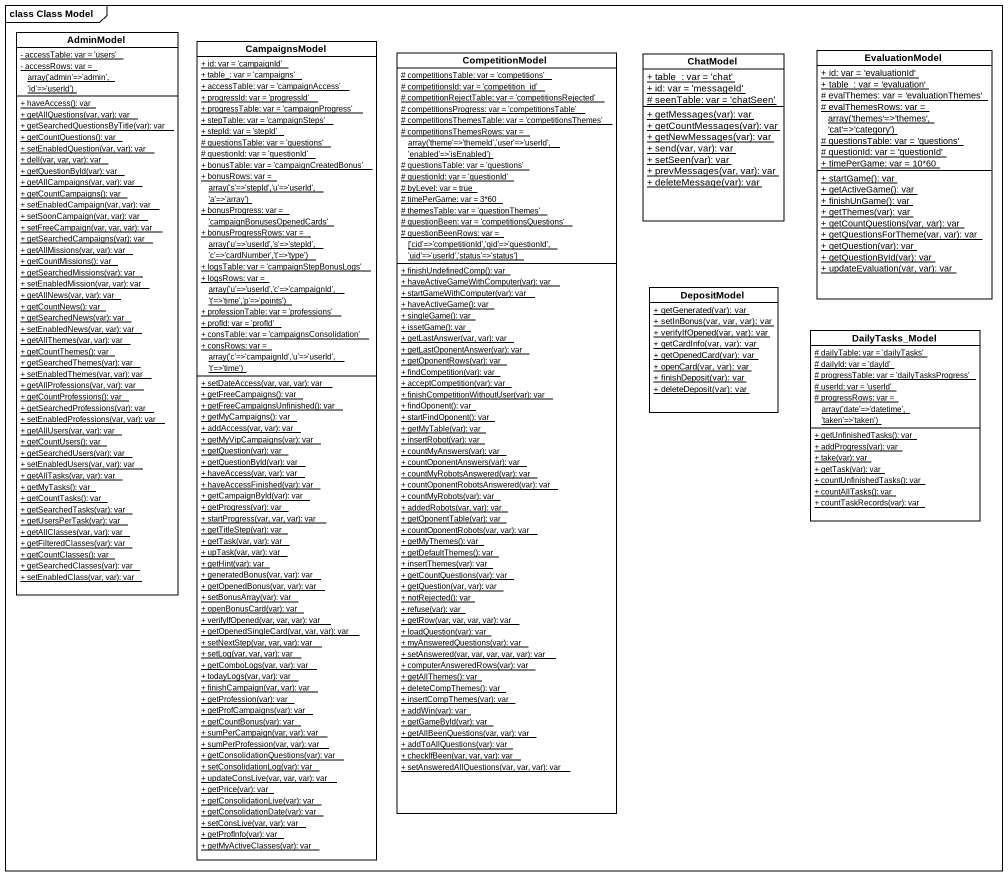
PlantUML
@startuml
mainframe class Class Model
hide circle
hide empty members
skinparam classAttributeIconSize 0
class AdminModel {
  {static} - accessTable: var = 'users'
  {static} {field} - accessRows: var = array('admin'=>'admin','id'=>'userId')
  {static} + haveAccess(): var
  {static} + getAllQuestions(var, var): var
  {static} + getSearchedQuestionsByTitle(var): var
  {static} + getCountQuestions(): var
  {static} + setEnabledQuestion(var, var): var
  {static} + dell(var, var, var): var
  {static} + getQuestionById(var): var
  {static} + getAllCampaigns(var, var): var
  {static} + getCountCampaigns(): var
  {static} + setEnabledCampaign(var, var): var
  {static} + setSoonCampaign(var, var): var
  {static} + setFreeCampaign(var, var, var): var
  {static} + getSearchedCampaigns(var): var
  {static} + getAllMissions(var, var): var
  {static} + getCountMissions(): var
  {static} + getSearchedMissions(var): var
  {static} + setEnabledMission(var, var): var
  {static} + getAllNews(var, var): var
  {static} + getCountNews(): var
  {static} + getSearchedNews(var): var
  {static} + setEnabledNews(var, var): var
  {static} + getAllThemes(var, var): var
  {static} + getCountThemes(): var
  {static} + getSearchedThemes(var): var
  {static} + setEnabledThemes(var, var): var
  {static} + getAllProfessions(var, var): var
  {static} + getCountProfessions(): var
  {static} + getSearchedProfessions(var): var
  {static} + setEnabledProfessions(var, var): var
  {static} + getAllUsers(var, var): var
  {static} + getCountUsers(): var
  {static} + getSearchedUsers(var): var
  {static} + setEnabledUsers(var, var): var
  {static} + getAllTasks(var, var): var
  {static} + getMyTasks(): var
  {static} + getCountTasks(): var
  {static} + getSearchedTasks(var): var
  {static} + getUsersPerTask(var): var
  {static} + getAllClasses(var, var): var
  {static} + getFilteredClasses(var): var
  {static} + getCountClasses(): var
  {static} + getSearchedClasses(var): var
  {static} + setEnabledClass(var, var): var
}
class CampaignsModel {
  {static} + id: var = 'campaignId'
  {static} + table_: var = 'campaigns'
  {static} + accessTable: var = 'campaignAccess'
  {static} + progressId: var = 'progressId'
  {static} + progressTable: var = 'campaignProgress'
  {static} + stepTable: var = 'campaignSteps'
  {static} + stepId: var = 'stepId'
  {static} # questionsTable: var = 'questions'
  {static} # questionId: var = 'questionId'
  {static} + bonusTable: var = 'campaignCreatedBonus'
  {static} {field} + bonusRows: var = array('s'=>'stepId','u'=>'userId','a'=>'array')
  {static} + bonusProgress: var = 'campaignBonusesOpenedCards'
  {static} {field} + bonusProgressRows: var = array('u'=>'userId','s'=>'stepId','c'=>'cardNumber','t'=>'type')
  {static} + logsTable: var = 'campaignStepBonusLogs'
  {static} {field} + logsRows: var = array('u'=>'userId','c'=>'campaignId','t'=>'time','p'=>'points')
  {static} + professionTable: var = 'professions'
  {static} + profId: var = 'profId'
  {static} + consTable: var = 'campaignsConsolidation'
  {static} {field} + consRows: var = array('c'=>'campaignId','u'=>'userId','t'=>'time')
  {static} + setDateAccess(var, var, var): var
  {static} + getFreeCampaigns(): var
  {static} + getFreeCampaignsUnfinished(): var
  {static} + getMyCampaigns(): var
  {static} + addAccess(var, var): var
  {static} + getMyVipCampaigns(var): var
  {static} + getQuestion(var): var
  {static} + getQuestionById(var): var
  {static} + haveAccess(var, var): var
  {static} + haveAccessFinished(var): var
  {static} + getCampaignById(var): var
  {static} + getProgress(var): var
  {static} + startProgress(var, var, var): var
  {static} + getTitleStep(var): var
  {static} + getTask(var, var): var
  {static} + upTask(var, var): var
  {static} + getHint(var): var
  {static} + generatedBonus(var, var): var
  {static} + getOpenedBonus(var, var): var
  {static} + setBonusArray(var): var
  {static} + openBonusCard(var): var
  {static} + verifyIfOpened(var, var, var): var
  {static} + getOpenedSingleCard(var, var, var): var
  {static} + setNextStep(var, var, var): var
  {static} + setLog(var, var, var): var
  {static} + getComboLogs(var, var): var
  {static} + todayLogs(var, var): var
  {static} + finishCampaign(var, var): var
  {static} + getProfession(var): var
  {static} + getProfCampaigns(var): var
  {static} + getCountBonus(var): var
  {static} + sumPerCampaign(var, var): var
  {static} + sumPerProfession(var, var): var
  {static} + getConsolidationQuestions(var): var
  {static} + setConsolidationLog(var): var
  {static} + updateConsLive(var, var, var): var
  {static} + getPrice(var): var
  {static} + getConsolidationLive(var): var
  {static} + getConsolidationDate(var): var
  {static} + setConsLive(var, var): var
  {static} + getProfInfo(var): var
  {static} + getMyActiveClasses(var): var
}
class CompetitionModel {
  {static} # competitionsTable: var = 'competitions'
  {static} # competitionsId: var = 'competition_id'
  {static} # competitionRejectTable: var = 'competitionsRejected'
  {static} # competitionsProgress: var = 'competitionsTable'
  {static} # competitionsThemesTable: var = 'competitionsThemes'
  {static} {field} # competitionsThemesRows: var = array('theme'=>'themeId','user'=>'userId','enabled'=>'isEnabled')
  {static} # questionsTable: var = 'questions'
  {static} # questionId: var = 'questionId'
  {static} # byLevel: var = true
  {static} # timePerGame: var = 3*60
  {static} # themesTable: var = 'questionThemes'
  {static} # questionBeen: var = 'competitionsQuestions'
  {static} # questionBeenRows: var = ['cid'=>'competitionId','qid'=>'questionId','uid'=>'userId','status'=>'status']
  {static} + finishUndefinedComp(): var
  {static} + haveActiveGameWithComputer(var): var
  {static} + startGameWithComputer(var): var
  {static} + haveActiveGame(): var
  {static} + singleGame(): var
  {static} + issetGame(): var
  {static} + getLastAnswer(var, var): var
  {static} + getLastOponentAnswer(var): var
  {static} + getOponentRows(var): var
  {static} + findCompetition(var): var
  {static} + acceptCompetition(var): var
  {static} + finishCompetitionWithoutUser(var): var
  {static} + findOponent(): var
  {static} + startFindOponent(): var
  {static} + getMyTable(var): var
  {static} + insertRobot(var): var
  {static} + countMyAnswers(var): var
  {static} + countOponentAnswers(var): var
  {static} + countMyRobotsAnswered(var): var
  {static} + countOponentRobotsAnswered(var): var
  {static} + countMyRobots(var): var
  {static} + addedRobots(var, var): var
  {static} + getOponentTable(var): var
  {static} + countOponentRobots(var, var): var
  {static} + getMyThemes(): var
  {static} + getDefaultThemes(): var
  {static} + insertThemes(var): var
  {static} + getCountQuestions(var): var
  {static} + getQuestion(var, var): var
  {static} + notRejected(): var
  {static} + refuse(var): var
  {static} + getRow(var, var, var, var): var
  {static} + loadQuestion(var): var
  {static} + myAnsweredQuestions(var): var
  {static} + setAnswered(var, var, var, var, var): var
  {static} + computerAnsweredRows(var): var
  {static} + getAllThemes(): var
  {static} + deleteCompThemes(): var
  {static} + insertCompThemes(var): var
  {static} + addWin(var): var
  {static} + getGameById(var): var
  {static} + getAllBeenQuestions(var, var): var
  {static} + addToAllQuestions(var): var
  {static} + checkIfBeen(var, var, var): var
  {static} + setAnsweredAllQuestions(var, var, var): var
}
class ChatModel {
  {static} + table_: var = 'chat'
  {static} + id: var = 'messageId'
  {static} # seenTable: var = 'chatSeen'
  {static} + getMessages(var): var
  {static} + getCountMessages(var): var
  {static} + getNewMessages(var): var
  {static} + send(var, var): var
  {static} + setSeen(var): var
  {static} + prevMessages(var, var): var
  {static} + deleteMessage(var): var
}
class EvaluationModel {
  {static} + id: var = 'evaluationId'
  {static} + table_: var = 'evaluation'
  {static} # evalThemes: var = 'evaluationThemes'
  {static} {field} # evalThemesRows: var = array('themes'=>'themes','cat'=>'category')
  {static} # questionsTable: var = 'questions'
  {static} # questionId: var = 'questionId'
  {static} + timePerGame: var = 10*60
  {static} + startGame(): var
  {static} + getActiveGame(): var
  {static} + finishUnGame(): var
  {static} + getThemes(var): var
  {static} + getCountQuestions(var, var): var
  {static} + getQuestionsForTheme(var, var): var
  {static} + getQuestion(var): var
  {static} + getQuestionById(var): var
  {static} + updateEvaluation(var, var): var
}
class DepositModel {
  {static} + getGenerated(var): var
  {static} + setInBonus(var, var, var): var
  {static} + verifyIfOpened(var, var): var
  {static} + getCardInfo(var, var): var
  {static} + getOpenedCard(var): var
  {static} + openCard(var, var): var
  {static} + finishDeposit(var): var
  {static} + deleteDeposit(var): var
}
class DailyTasks_Model {
  {static} # dailyTable: var = 'dailyTasks'
  {static} # dailyId: var = 'dayId'
  {static} # progressTable: var = 'dailyTasksProgress'
  {static} # userId: var = 'userId'
  {static} {field} # progressRows: var = array('date'=>'datetime','taken'=>'taken')
  {static} + getUnfinishedTasks(): var
  {static} + addProgress(var): var
  {static} + take(var): var
  {static} + getTask(var): var
  {static} + countUnfinishedTasks(): var
  {static} + countAllTasks(): var
  {static} + countTaskRecords(var): var
}
@enduml
